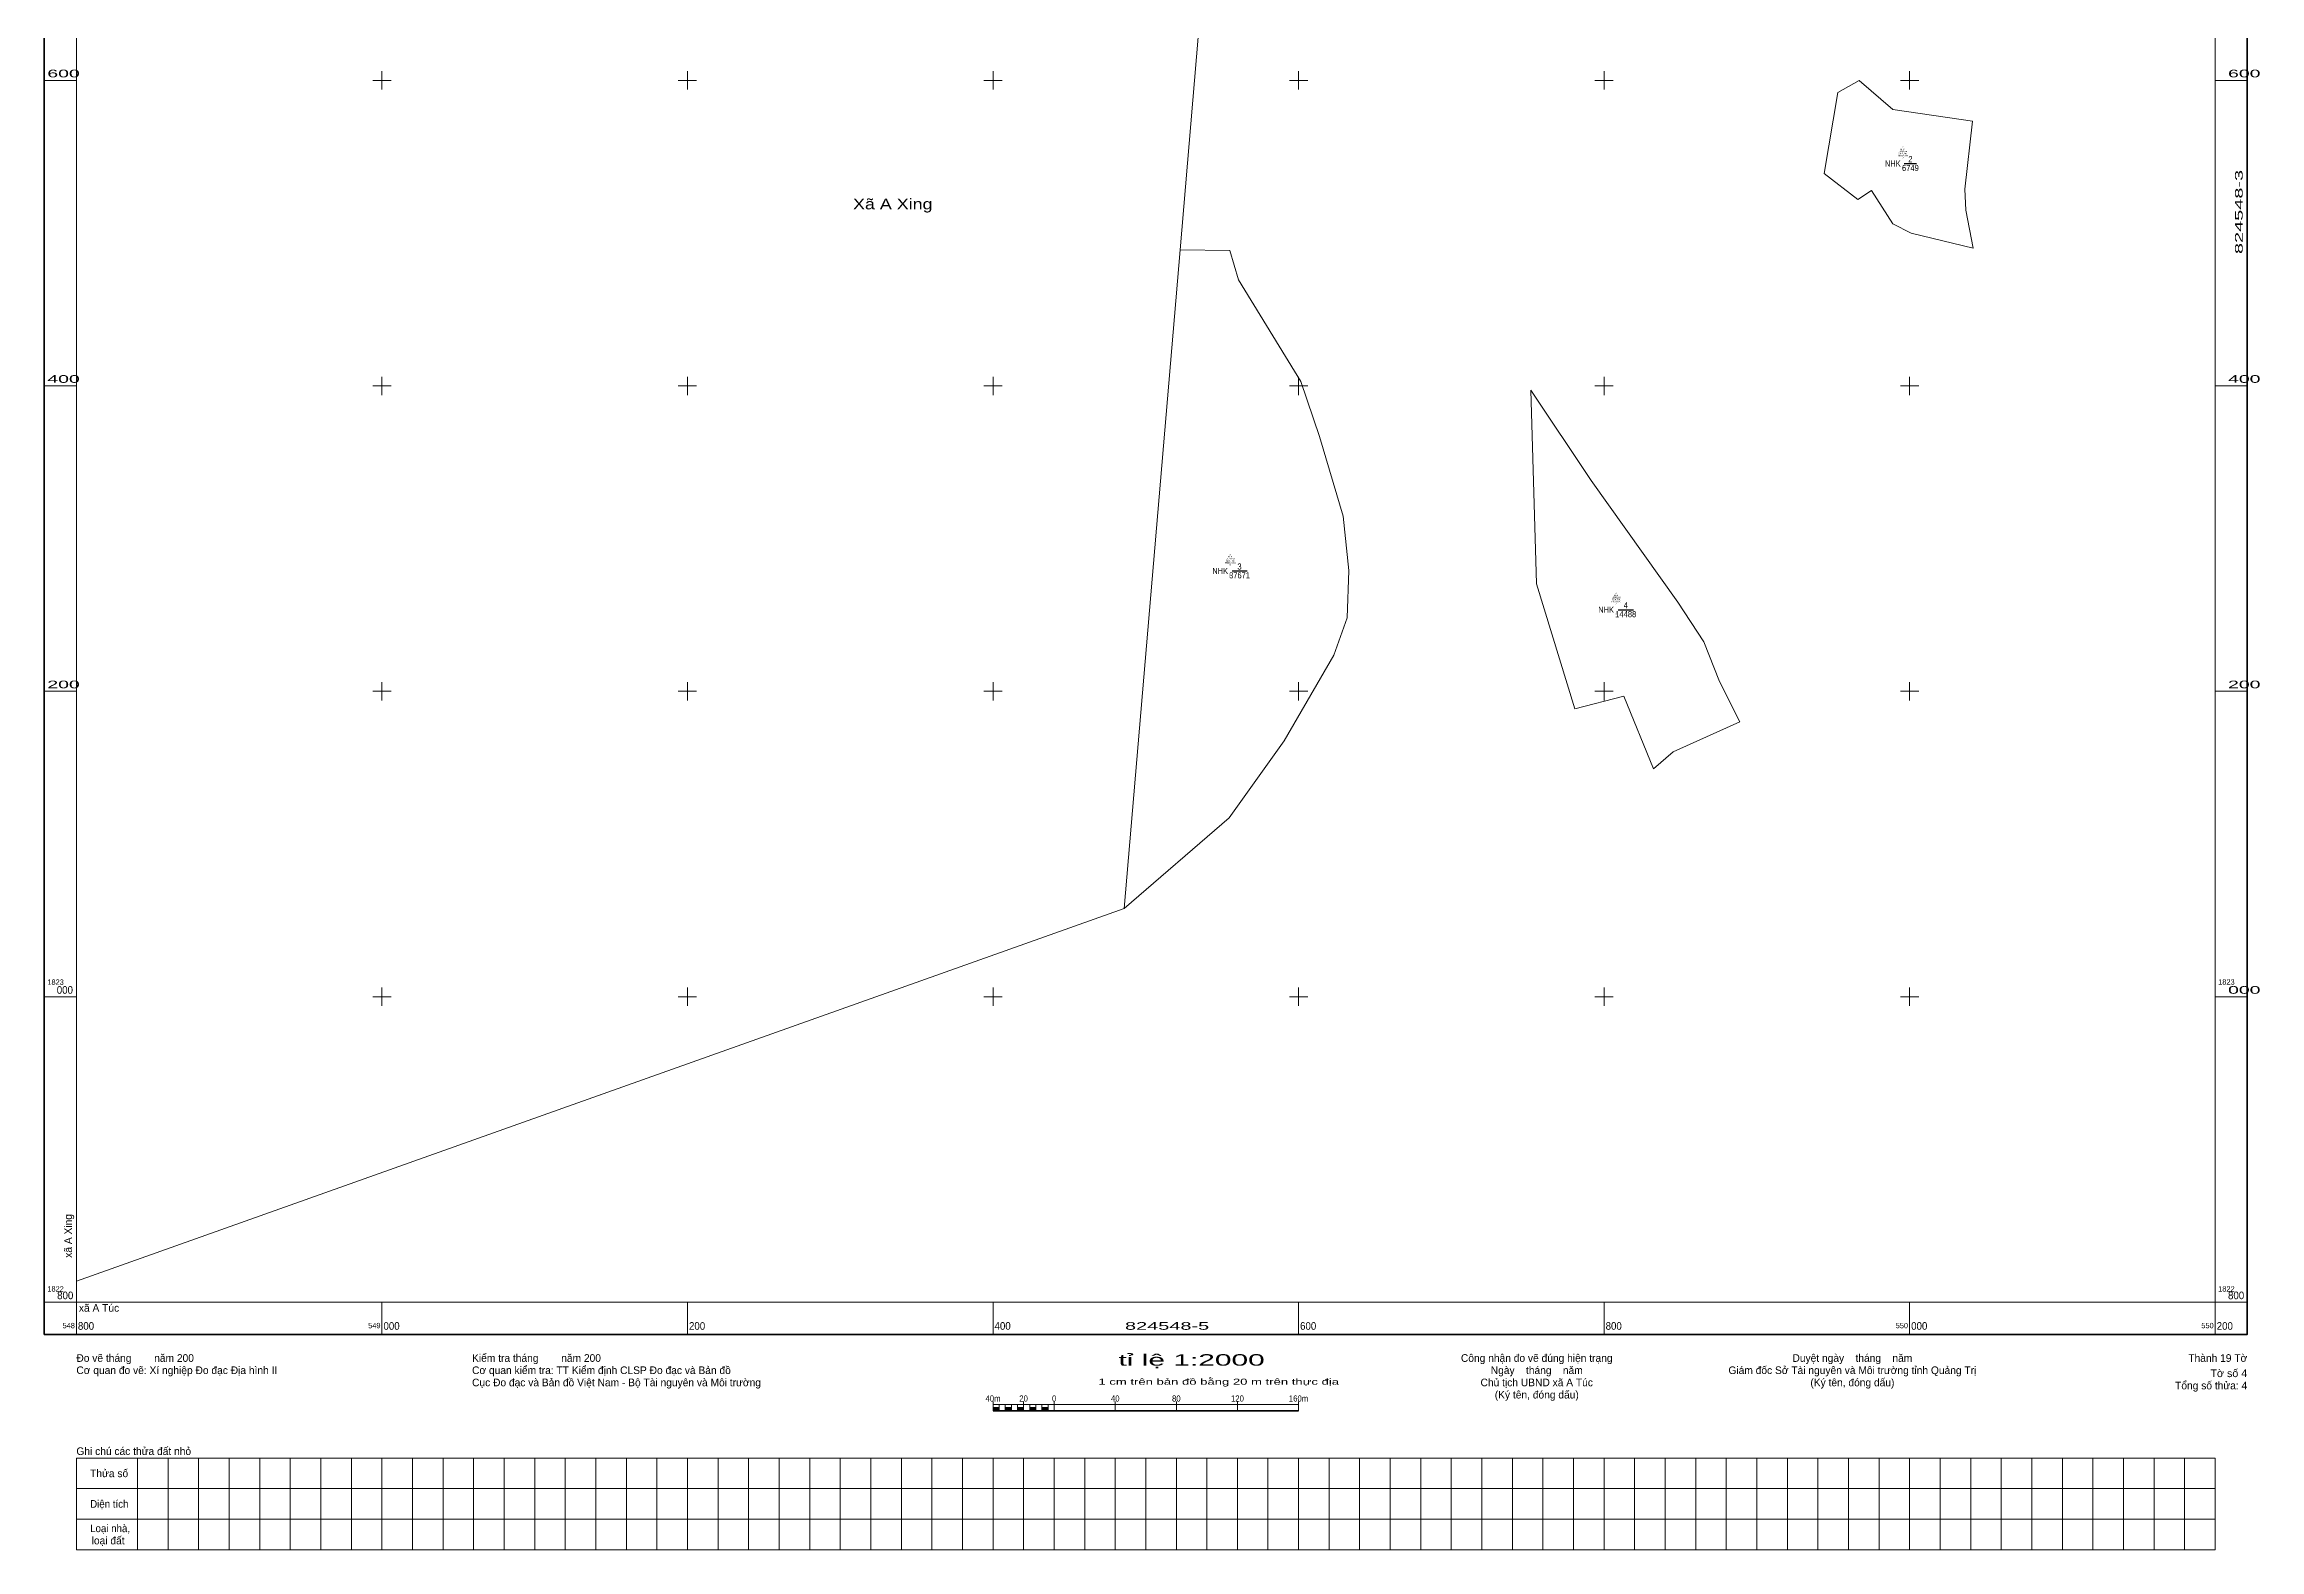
# Model space of a CAD drawing. Header units: metres. Extents: x 548779 to 550236, y 1822638 to 1824293.
# Drawn here: x 548779 to 550229, y 1822638 to 1823624 of the extents above; entities that cross this region are included whole.
import ezdxf
from ezdxf.enums import TextEntityAlignment as Align

# ---------------------------------------------------------------- set-up
doc = ezdxf.new("R2010")
doc.units = ezdxf.units.M
doc.header["$LTSCALE"] = 1.6
for name, color, linetype, lineweight in [('10', 7, 'Continuous', 13), ('13', 7, 'Continuous', 25), ('46', 7, 'Continuous', 13), ('63', 7, 'Continuous', 13)]:
    doc.layers.add(name, color=color, linetype=linetype, lineweight=lineweight)
doc.layers.add('15', color=7, linetype='Continuous')
doc.layers.add('48', color=7, linetype='Continuous')

msp = doc.modelspace()

# ---------------------------------------------------------------- hatches: boundary and pattern name
at = {"layer": '63'}
for points in [[(549400, 1822729), (549400, 1822731), (549404, 1822731), (549404, 1822729)], [(549408, 1822729), (549408, 1822731), (549412, 1822731), (549412, 1822729)], [(549416, 1822729), (549416, 1822731), (549420, 1822731), (549420, 1822729)], [(549424, 1822729), (549424, 1822731), (549428, 1822731), (549428, 1822729)], [(549432, 1822729), (549432, 1822731), (549436, 1822731), (549436, 1822729)]]:
    msp.add_hatch(color=256, dxfattribs=at).paths.add_polyline_path(points)

# ---------------------------------------------------------------- linework, layer by layer
at = {"layer": '10'}
for points in [[(549953, 1823592), (549967, 1823600), (549989, 1823581), (550041.08, 1823573.27), (550036.2, 1823528.75), (550036.77, 1823515.04), (550041.68, 1823490.09), (550001, 1823500), (549989, 1823506), (549975, 1823528), (549966, 1823522), (549944, 1823539)], [(549752.11, 1823397.24), (549755.79, 1823270.27), (549780.84, 1823188.57), (549812.83, 1823196.88), (549832.26, 1823149.2), (549845.21, 1823160.31), (549888.75, 1823179.95), (549875.54, 1823206.37), (549865.32, 1823232.4), (549848.31, 1823258.45), (549791.61, 1823338.07)]]:
    msp.add_lwpolyline(points, close=True, dxfattribs=at)
msp.add_lwpolyline([(549522.43, 1823489.11), (549554.95, 1823488.66), (549560.68, 1823469.37), (549601.57, 1823402.94), (549613.61, 1823366.86), (549629.28, 1823314.71), (549632.91, 1823279.06), (549631.83, 1823248.03), (549623.19, 1823223.6), (549590.63, 1823167.61), (549554.51, 1823117.23), (549485.94, 1823057.89)], dxfattribs=at)
at = {"layer": '13'}
for p, q in [((549996.51, 1823545.56), (550004.54, 1823545.56)), ((549556.46, 1823278.84), (549566.26, 1823278.84)), ((549809.11, 1823253.42), (549819.23, 1823253.42))]:
    msp.add_line(p, q, dxfattribs=at)
at = {"layer": '46'}
msp.add_lwpolyline([(549561.3, 1823948.28), (549522.43, 1823489.11), (549485.94, 1823057.89), (548800, 1822813.76)], dxfattribs=at)
at = {"layer": '63'}
for p, q in [((548800, 1823600), (548779, 1823600)), ((548994, 1823600), (549006, 1823600)), ((549000, 1823594), (549000, 1823606)), ((549194, 1823600), (549206, 1823600)), ((549200, 1823594), (549200, 1823606)), ((549394, 1823600), (549406, 1823600)), ((549400, 1823594), (549400, 1823606)), ((549594, 1823600), (549606, 1823600)), ((549600, 1823594), (549600, 1823606)), ((549794, 1823600), (549806, 1823600)), ((549800, 1823594), (549800, 1823606)), ((549994, 1823600), (550006, 1823600)), ((550000, 1823594), (550000, 1823606)), ((550200, 1823600), (550221, 1823600)), ((548800, 1823400), (548779, 1823400)), ((548994, 1823400), (549006, 1823400)), ((549000, 1823394), (549000, 1823406)), ((549194, 1823400), (549206, 1823400)), ((549200, 1823394), (549200, 1823406)), ((549394, 1823400), (549406, 1823400)), ((549400, 1823394), (549400, 1823406)), ((549594, 1823400), (549606, 1823400)), ((549600, 1823394), (549600, 1823406)), ((549794, 1823400), (549806, 1823400)), ((549800, 1823394), (549800, 1823406)), ((549994, 1823400), (550006, 1823400)), ((550000, 1823394), (550000, 1823406)), ((550200, 1823400), (550221, 1823400)), ((548800, 1823200), (548779, 1823200)), ((548994, 1823200), (549006, 1823200)), ((549000, 1823194), (549000, 1823206)), ((549194, 1823200), (549206, 1823200)), ((549200, 1823194), (549200, 1823206)), ((549394, 1823200), (549406, 1823200)), ((549400, 1823194), (549400, 1823206)), ((549594, 1823200), (549606, 1823200)), ((549600, 1823194), (549600, 1823206)), ((549794, 1823200), (549806, 1823200)), ((549800, 1823194), (549800, 1823206)), ((549994, 1823200), (550006, 1823200)), ((550000, 1823194), (550000, 1823206)), ((550200, 1823200), (550221, 1823200)), ((549000, 1822994), (549000, 1823006)), ((549200, 1822994), (549200, 1823006)), ((549400, 1822994), (549400, 1823006)), ((549600, 1822994), (549600, 1823006)), ((549800, 1822994), (549800, 1823006)), ((550000, 1822994), (550000, 1823006)), ((548800, 1823000), (548779, 1823000)), ((548994, 1823000), (549006, 1823000)), ((549194, 1823000), (549206, 1823000)), ((549394, 1823000), (549406, 1823000)), ((549594, 1823000), (549606, 1823000)), ((549794, 1823000), (549806, 1823000)), ((549994, 1823000), (550006, 1823000)), ((550200, 1823000), (550221, 1823000)), ((548800, 1822800), (548779, 1822800)), ((548800, 1822800), (548800, 1822779)), ((549000, 1822800), (549000, 1822779)), ((549200, 1822800), (549200, 1822779)), ((549400, 1822800), (549400, 1822779)), ((549600, 1822800), (549600, 1822779)), ((549800, 1822800), (549800, 1822779)), ((550000, 1822800), (550000, 1822779)), ((550200, 1822800), (550200, 1822779)), ((550200, 1822800), (550221, 1822800)), ((549400, 1822729), (549400, 1822735)), ((549400, 1822733), (549600, 1822733)), ((549404, 1822729), (549404, 1822733)), ((549408, 1822729), (549408, 1822733)), ((549412, 1822729), (549412, 1822733)), ((549416, 1822729), (549416, 1822733)), ((549420, 1822729), (549420, 1822735)), ((549420, 1822729), (549420, 1822733)), ((549424, 1822729), (549424, 1822733)), ((549428, 1822729), (549428, 1822733)), ((549432, 1822729), (549432, 1822733)), ((549436, 1822729), (549436, 1822733)), ((549440, 1822729), (549440, 1822735)), ((549480, 1822729), (549480, 1822735)), ((549520, 1822729), (549520, 1822735)), ((549560, 1822729), (549560, 1822735)), ((549600, 1822729), (549600, 1822735)), ((548840, 1822698), (548840, 1822638)), ((548860, 1822698), (548860, 1822638)), ((548880, 1822698), (548880, 1822638)), ((548900, 1822698), (548900, 1822638)), ((548920, 1822698), (548920, 1822638)), ((548940, 1822698), (548940, 1822638)), ((548960, 1822698), (548960, 1822638)), ((548980, 1822698), (548980, 1822638)), ((549000, 1822698), (549000, 1822638)), ((549020, 1822698), (549020, 1822638)), ((549040, 1822698), (549040, 1822638)), ((549060, 1822698), (549060, 1822638)), ((549080, 1822698), (549080, 1822638)), ((549100, 1822698), (549100, 1822638)), ((549120, 1822698), (549120, 1822638)), ((549140, 1822698), (549140, 1822638)), ((549160, 1822698), (549160, 1822638)), ((549180, 1822698), (549180, 1822638)), ((549200, 1822698), (549200, 1822638)), ((549220, 1822698), (549220, 1822638)), ((549240, 1822698), (549240, 1822638)), ((549260, 1822698), (549260, 1822638)), ((549280, 1822698), (549280, 1822638)), ((549300, 1822698), (549300, 1822638)), ((549320, 1822698), (549320, 1822638)), ((549340, 1822698), (549340, 1822638)), ((549360, 1822698), (549360, 1822638)), ((549380, 1822698), (549380, 1822638)), ((549400, 1822698), (549400, 1822638)), ((549420, 1822698), (549420, 1822638)), ((549440, 1822698), (549440, 1822638)), ((549460, 1822698), (549460, 1822638)), ((549480, 1822698), (549480, 1822638)), ((549500, 1822698), (549500, 1822638)), ((549520, 1822698), (549520, 1822638)), ((549540, 1822698), (549540, 1822638)), ((549560, 1822698), (549560, 1822638)), ((549580, 1822698), (549580, 1822638)), ((549600, 1822698), (549600, 1822638)), ((549620, 1822698), (549620, 1822638)), ((549640, 1822698), (549640, 1822638)), ((549660, 1822698), (549660, 1822638)), ((549680, 1822698), (549680, 1822638)), ((549700, 1822698), (549700, 1822638)), ((549720, 1822698), (549720, 1822638)), ((549740, 1822698), (549740, 1822638)), ((549760, 1822698), (549760, 1822638)), ((549780, 1822698), (549780, 1822638)), ((549800, 1822698), (549800, 1822638)), ((549820, 1822698), (549820, 1822638)), ((549840, 1822698), (549840, 1822638)), ((549860, 1822698), (549860, 1822638)), ((549880, 1822698), (549880, 1822638)), ((549900, 1822698), (549900, 1822638)), ((549920, 1822698), (549920, 1822638)), ((549940, 1822698), (549940, 1822638)), ((549960, 1822698), (549960, 1822638)), ((549980, 1822698), (549980, 1822638)), ((550000, 1822698), (550000, 1822638)), ((550020, 1822698), (550020, 1822638)), ((550040, 1822698), (550040, 1822638)), ((550060, 1822698), (550060, 1822638)), ((550080, 1822698), (550080, 1822638)), ((550100, 1822698), (550100, 1822638)), ((550120, 1822698), (550120, 1822638)), ((550140, 1822698), (550140, 1822638)), ((550160, 1822698), (550160, 1822638)), ((550180, 1822698), (550180, 1822638)), ((548800, 1822678), (550200, 1822678)), ((548800, 1822658), (550200, 1822658))]:
    msp.add_line(p, q, dxfattribs=at)
at = {"layer": '63', "lineweight": 53}
msp.add_line((549400, 1822729), (549600, 1822729), dxfattribs=at)
at = {"layer": '63', "lineweight": 158}
msp.add_lwpolyline([(548779, 1824221), (550221, 1824221), (550221, 1822779), (548779, 1822779)], close=True, dxfattribs=at)
at = {"layer": '63'}
for points in [[(548800, 1824200), (550200, 1824200), (550200, 1822800), (548800, 1822800)], [(549400, 1822729), (549400, 1822731), (549404, 1822731), (549404, 1822729)], [(549408, 1822729), (549408, 1822731), (549412, 1822731), (549412, 1822729)], [(549416, 1822729), (549416, 1822731), (549420, 1822731), (549420, 1822729)], [(549424, 1822729), (549424, 1822731), (549428, 1822731), (549428, 1822729)], [(549432, 1822729), (549432, 1822731), (549436, 1822731), (549436, 1822729)], [(548800, 1822698), (550200, 1822698), (550200, 1822638), (548800, 1822638)]]:
    msp.add_lwpolyline(points, close=True, dxfattribs=at)

# ---------------------------------------------------------------- texts
at = {"layer": '13', "width": 0.8}
for p in [(549995.51, 1823543.56), (549555.23, 1823276.84), (549807.85, 1823251.42)]:
    msp.add_text('NHK ', height=4, dxfattribs=at).set_placement(p, align=Align.RIGHT)
at = {"layer": '13'}
for s, width, p in [('6749', 0.85, (550000.515, 1823540.67)), ('2', 0.85, (550000.53, 1823546.45)), ('3', 0.85, (549561.35, 1823279.73)), ('37671', 0.8, (549561.365, 1823273.95)), ('14488', 0.85, (549814.17, 1823248.53)), ('4', 0.8, (549814.17, 1823254.31))]:
    msp.add_text(s, height=4, dxfattribs=dict(at, width=width)).set_placement(p, align=Align.CENTER)
at = {"layer": '15'}
for s, width, p in [('2', 0.85, (549995.515, 1823555.7)), ('0', 0.9, (549995.505, 1823549.05)), ('0', 0.9, (549995.505, 1823542.4)), ('3', 0.9, (549555.225, 1823288.98)), ('0', 0.9, (549555.225, 1823282.33)), ('0', 0.9, (549555.225, 1823275.68)), ('4', 0.9, (549807.85, 1823263.56)), ('0', 0.9, (549807.845, 1823256.91)), ('0', 0.9, (549807.845, 1823250.26))]:
    msp.add_text(s, height=1, dxfattribs=dict(at, width=width)).set_placement(p, align=Align.CENTER)
for s, p in [('Thôn A Sói', (549995.51, 1823550.38)), ('Xã A Túc', (549995.515, 1823551.71)), ('UBND xã', (549995.505, 1823553.04)), ('NHK', (549995.505, 1823554.37)), ('Thôn A Sói', (549555.23, 1823283.66)), ('Xã A Túc', (549555.235, 1823284.99)), ('UBND xã', (549555.225, 1823286.32)), ('NHK', (549555.225, 1823287.65)), ('Thôn A Sói', (549807.85, 1823258.24)), ('Xã A Túc', (549807.855, 1823259.57)), ('UBND xã', (549807.845, 1823260.9)), ('NHK', (549807.845, 1823262.23))]:
    msp.add_text(s, height=1, dxfattribs=at).set_placement(p, align=Align.CENTER)
at = {"layer": '48', "width": 1.25}
msp.add_text('Xã A Xing', height=7, dxfattribs=at).set_placement((549334.39, 1823515.55), align=Align.CENTER)
at = {"layer": '63'}
for s, height, width, p in [('600', 5, 1.9, (548781, 1823602)), ('400', 5, 1.9, (548781, 1823402)), ('200', 5, 1.9, (548781, 1823202)), ('1823', 3.5, 0.95, (548781, 1823007.84)), ('000', 5, 0.95, (548787.16, 1823002)), ('1823', 3.5, 0.95, (550202, 1823007.96)), ('1822', 3.5, 0.95, (548781, 1822807)), ('1822', 3.5, 0.95, (550202, 1822807)), ('800', 5, 0.95, (548801, 1822782)), ('000', 5, 0.95, (549001, 1822782)), ('200', 5, 0.95, (549201, 1822782)), ('400', 5, 0.95, (549401, 1822782)), ('600', 5, 0.95, (549601, 1822782)), ('800', 5, 0.95, (549801, 1822782)), ('000', 5, 0.95, (550001, 1822782)), ('200', 5, 0.95, (550201, 1822782)), ('Diện tích', 5, 0.95, (548809, 1822665.5)), ('Loại nhà,', 5, 0.95, (548809, 1822649.5))]:
    msp.add_text(s, height=height, dxfattribs=dict(at, width=width)).set_placement(p)
for s, height, width, p in [('600', 5, 1.9, (550229.64, 1823602)), ('400', 5, 1.9, (550229.64, 1823402)), ('200', 5, 1.9, (550229.64, 1823202)), ('000', 5, 1.9, (550229.64, 1823002)), ('800', 5, 0.95, (548798, 1822802)), ('800', 5, 0.95, (550219, 1822802)), ('548', 3.5, 0.95, (548799, 1822783)), ('549', 3.5, 0.95, (548999.08, 1822783)), ('550', 3.5, 0.95, (549998.95, 1822783)), ('550', 3.5, 0.95, (550199, 1822783)), ('Tờ số 4', 5, 1.05, (550221, 1822751))]:
    msp.add_text(s, height=height, dxfattribs=dict(at, width=width)).set_placement(p, align=Align.RIGHT)
at = {"layer": '63', "width": 1.95}
msp.add_text('824548-3', height=5, rotation=90, dxfattribs=at).set_placement((550218, 1823513.85), align=Align.CENTER)
at = {"layer": '63'}
msp.add_text('xã A Xing', height=5, rotation=90, dxfattribs=at).set_placement((548797.07, 1822843.45), align=Align.CENTER)
for s, p in [('xã A Túc  ', (548816.68, 1822793.82)), ('Công nhận đo vẽ đúng hiện trạng', (549755.92, 1822761)), ('Ngày    tháng    năm', (549755.93, 1822753)), ('Giám đốc Sở Tài nguyên và Môi trường tỉnh Quảng Trị', (549962.54, 1822753)), ('Duyệt ngày    tháng    năm', (549962.52, 1822761)), ('Chủ tịch UBND xã A Túc', (549755.91, 1822745)), ('(Ký tên, đóng dấu)', (549962.54, 1822745)), ('(Ký tên, đóng dấu)', (549755.94, 1822737))]:
    msp.add_text(s, height=5, dxfattribs=at).set_placement(p, align=Align.CENTER)
for s, height, width, p in [('824548-5', 5, 1.95, (549513.95, 1822782)), ('tỉ lệ 1:2000', 7.5, 1.95, (549530.01, 1822758.5)), ('1 cm trên bản đồ bằng 20 m trên thực địa', 4, 1.6, (549547.75, 1822746)), ('40m', 4, 0.95, (549400, 1822735)), ('20', 4, 0.95, (549420, 1822735)), ('0', 4, 0.9, (549440, 1822735)), ('40', 4, 0.95, (549480, 1822735)), ('80', 4, 0.95, (549520, 1822735)), ('120', 4, 0.95, (549559.995, 1822735)), ('160m', 4, 0.95, (549600.005, 1822735))]:
    msp.add_text(s, height=height, dxfattribs=dict(at, width=width)).set_placement(p, align=Align.CENTER)
for s, p in [('Đo vẽ tháng        năm 200', (548800, 1822761)), ('Cơ quan đo vẽ: Xí nghiệp Đo đạc Địa hình II', (548800, 1822753)), ('Cơ quan kiểm tra: TT Kiểm định CLSP Đo đạc và Bản đồ', (549059, 1822753)), ('Kiểm tra tháng        năm 200', (549059, 1822761)), ('Cục Đo đạc và Bản đồ Việt Nam - Bộ Tài nguyên và Môi trường', (549059, 1822745)), ('Ghi chú các thửa đất nhỏ', (548800, 1822700)), ('Thửa số', (548809, 1822685.5)), ('loại đất', (548810, 1822641.5))]:
    msp.add_text(s, height=5, dxfattribs=at).set_placement(p)
for s, p in [('Thành 19 Tờ', (550221, 1822761)), ('Tổng số thửa: 4', (550221, 1822743))]:
    msp.add_text(s, height=5, dxfattribs=at).set_placement(p, align=Align.RIGHT)

doc.saveas('drawing.dxf')
